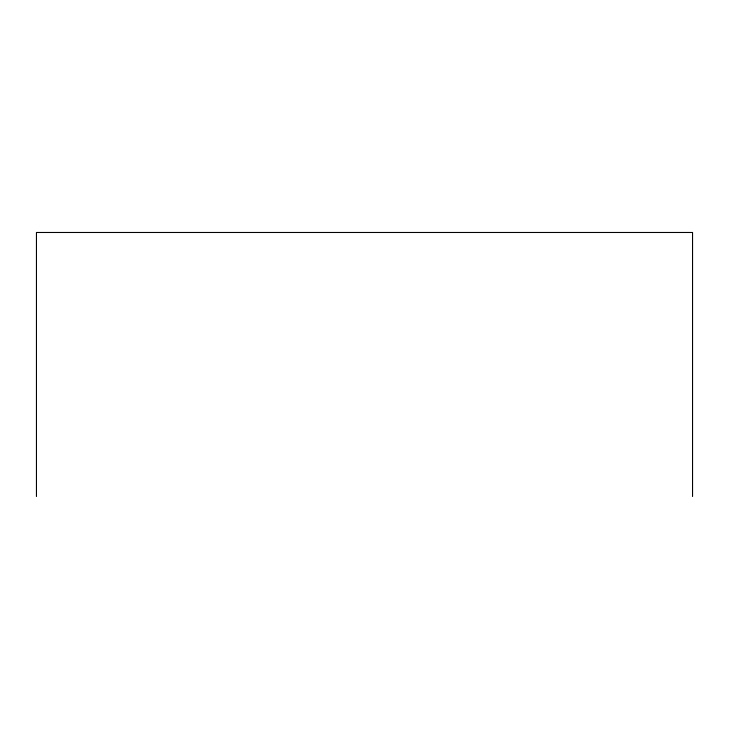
<?xml version="1.0" encoding="UTF-8"?>
<svg xmlns="http://www.w3.org/2000/svg" width="729" height="729" viewBox="0 0 729 729"><rect width="100%" height="100%" fill="white"/><g stroke="black" fill="none" stroke-linecap="round" stroke-linejoin="round"><path stroke-width="1.09" d="M692.55 496.522L692.55 232.478L36.45 232.478L36.45 496.522"/></g></svg>
